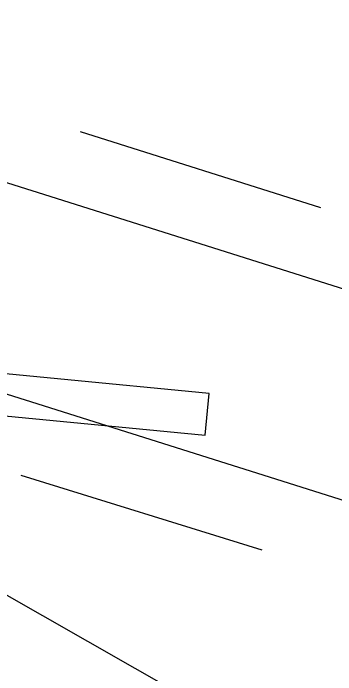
# Model space of a CAD drawing. Header units: metres. Extents: x -2743 to 126, y 13385 to 13916.
# Drawn here: x -1889.635 to -1887.716, y 13646.423 to 13650.364 of the extents above; entities that cross this region are included whole.
import ezdxf

# ---------------------------------------------------------------- set-up
doc = ezdxf.new("R2010")
doc.units = ezdxf.units.M
for name, color, linetype in [('output[1-12]_3_ДЖКХ-24_03233kl$0$Красные линии', 7, 'Continuous'), ('output[1-12]_3_ДЖКХ-24_03233up$0$Кабель связи', 7, 'Continuous'), ('output[1-12]_3_ДЖКХ-24_03233up$0$Канализация самотёчная', 7, 'Continuous')]:
    doc.layers.add(name, color=color, linetype=linetype)

msp = doc.modelspace()

# ---------------------------------------------------------------- linework, layer by layer
at = {"layer": 'output[1-12]_3_ДЖКХ-24_03233kl$0$Красные линии'}
msp.add_lwpolyline([(-1890.304, 13648.0258), (-1888.4933, 13647.8502), (-1888.4692, 13648.099), (-1890.276, 13648.2742), (-1891.4473, 13648.4241), (-1891.4791, 13648.1761), (-1890.304, 13648.0258)], close=True, dxfattribs=at)
at = {"layer": 'output[1-12]_3_ДЖКХ-24_03233up$0$Кабель связи'}
msp.add_lwpolyline([(-1890.576, 13647.4116), (-1887.5306, 13645.6738)], dxfattribs=at)
at = {"layer": 'output[1-12]_3_ДЖКХ-24_03233up$0$Канализация самотёчная'}
for points in [[(-1922.9052, 13659.8591), (-1886.6965, 13648.4138)], [(-1923.1279, 13658.671), (-1887.0253, 13647.2593)], [(-1889.2369, 13649.659), (-1887.8064, 13649.2077)], [(-1888.1547, 13647.1645), (-1889.5869, 13647.6103)]]:
    msp.add_lwpolyline(points, dxfattribs=at)

doc.saveas('drawing.dxf')
